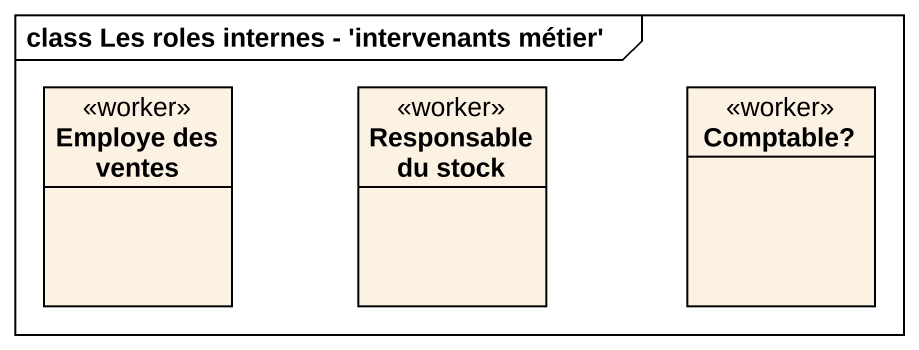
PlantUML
@startuml
mainframe class Les roles internes - 'intervenants métier'
hide circle
hide empty members
class "Employe des ventes" as Employe_des_ventes <<worker>>
class "Responsable du stock" as Responsable_du_stock <<worker>>
class "Comptable?" as Comptable <<worker>>
@enduml
